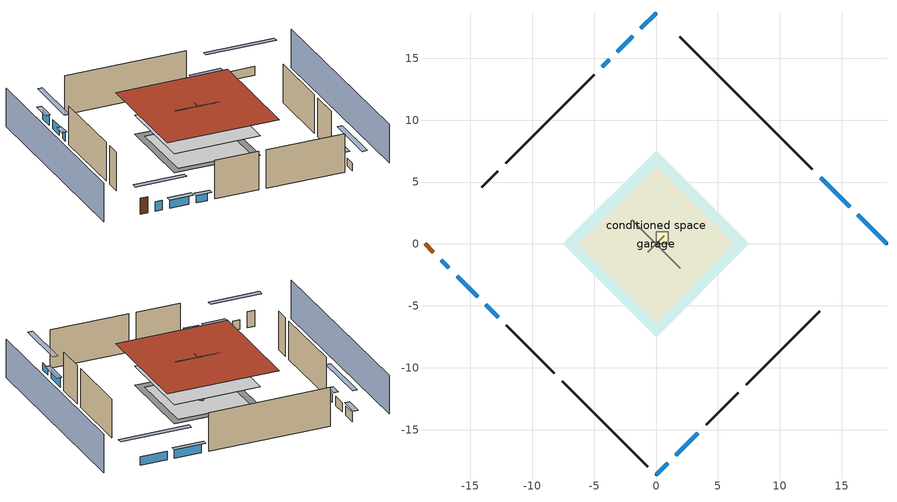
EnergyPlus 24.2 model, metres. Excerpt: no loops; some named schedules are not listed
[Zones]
central ac and furnace airloop ret air zone
 floor adiabatic (AdiabaticConst): 0,0 0,1 1,1 1,0 z0
 wall adiabatic (AdiabaticConst): 0,1 0,0 1,0 1,1 0,1 z0:1
 ceiling adiabatic (AdiabaticConst): 1,0 1,1 0,1 0,0 z1
conditioned space
 floor to garage (Floor1 construction): -6.34,0 0,6.34 6.34,0 0,-6.34 z0
 floor adiabatic (AdiabaticFloorConstruction): -7.54,0 0,7.54 7.54,0 0,-7.54 z2.44
 floor foundation (Slab2 construction): -7.54,0 0,7.54 7.54,0 0,-7.54 z0
 wall outside (AdiabaticWallConstruction 1): -18.65,0 -18,-0.65 z0:2.03
 wall outside (AdiabaticWallConstruction): 18.65,0 16.3,2.35 / 15.64,3.01 13.29,5.36 z0:1.1; 0,18.65 -1.24,17.41 / -1.89,16.76 -3.13,15.52 z0:1.16; 0,-18.65 0.95,-17.7 z0:0.92; 1.6,-17.05 3.38,-15.27 z0:1.13; -17.35,-1.3 -16.72,-1.93 z0:1.19; -16.06,-2.59 -14.39,-4.27 z0:1.07; -13.73,-4.92 -12.76,-5.9 z0:0.95; -3.79,14.87 -4.33,14.32 z0:1.04
 wall outside (Wall3 construction): 12.63,6.02 1.93,16.72 z0:4.88
 wall outside (Wall4 construction): 7.28,-11.37 13.23,-5.42 z0:4.88
 wall outside (Wall7 construction): -7.56,-11.09 -0.66,-17.99 z0:4.88
 wall outside (Wall8 construction): -4.99,13.66 -12.11,6.54 z0:4.88
 wall to garage (Wall5 construction): -1.94,1.94 1.94,-1.94 z0:4.88
 wall to garage (Wall6 construction): -0.65,-0.65 0.65,0.65 z0:4.88
 window (WindowConstruction): 18.65,0 16.3,2.35 z0:1.1
 window (WindowConstruction 9): 0,18.65 -1.24,17.42 z0:1.16
 window (WindowConstruction 1): 15.64,3.01 13.29,5.36 z0:1.1
 window (WindowConstruction 2): 0,-18.65 0.95,-17.7 z0:0.91
 window (WindowConstruction 3): 1.61,-17.05 3.38,-15.27 z0:1.13
 window (WindowConstruction 4): -17.35,-1.3 -16.72,-1.93 z0:1.19
 window (WindowConstruction 5): -16.06,-2.59 -14.39,-4.27 z0:1.07
 window (WindowConstruction 6): -13.73,-4.92 -12.76,-5.9 z0:0.94
 window (WindowConstruction 7): -1.89,16.76 -3.13,15.52 z0:1.16
 window (WindowConstruction 8): -3.79,14.87 -4.33,14.32 z0:1.04
 door (Door): -18.65,0 -18.01,-0.65 z0:2.03
 ceiling adiabatic (AdiabaticFloorConstruction): 0,-7.54 7.54,0 0,7.54 -7.54,0 z2.44
 roof outside (Roof1 construction): 0,9.85 -9.85,0 0,-9.85 9.85,0 z4.88
garage
 floor foundation (Slab1 construction): -6.34,0 0,6.34 6.34,0 0,-6.34 z0
 wall outside (Wall1 construction): 4.04,-14.61 6.63,-12.03 z0:4.88
 wall outside (Wall2 construction): -12.1,-6.55 -8.22,-10.43 z0:4.88
 wall outside (Wall9 construction): -12.77,5.88 -14.06,4.59 z0:4.88
shading: 3.23,-21.88 21.88,-3.23 / -3.23,21.88 -21.88,3.23 z0:4.88; 14.36,4.29 20.59,-1.94 21.02,-1.51 14.79,4.72 z3.84; -1.45,17.2 0.22,18.87 -0.22,19.3 -1.88,17.63 z1.46; 13.07,5.58 15.86,2.79 16.29,3.23 13.5,6.01 z1.4; 2.89,-15.76 -1.94,-20.59 -1.51,-21.02 3.32,-16.19 z3.66; 3.6,-15.05 1.39,-17.26 1.82,-17.69 4.03,-15.49 z1.43; -14.78,-3.87 -19.29,0.64 -19.72,0.21 -15.21,-4.3 z3.93; -14.17,-4.48 -16.28,-2.37 -16.71,-2.81 -14.6,-4.91 z1.37; -12.54,-6.11 -13.95,-4.71 -14.38,-5.14 -12.97,-6.54 z1.25; -5.07,13.58 0.05,18.7 -0.38,19.13 -5.5,14.01 z3.9; -4.55,14.1 -3.57,15.08 -4,15.51 -4.98,14.54 z1.34
[Building]
Building 1: Terrain=Suburbs
[Site:Location]
Portland Intl Arpt_OR_USA: Latitude {deg}=45.59; Longitude {deg}=-122.6; Time Zone {hr}=-8; Elevation {m}=33
[Site:GroundTemperature:Shallow]
10.2558, 8.96328, 8.85977, 9.47314, 11.9355, 14.3863, 16.5111, 17.8571, 17.9714, 16.8767, 14.8061, 12.4304
[Site:WaterMainsTemperature]
Calculation Method=Schedule; Temperature Schedule=mains temperature schedule
[Material] Roughness=Rough; Thermal Absorptance=0.9
Name | Thickness {m} | Conductivity {W/m-K} | Density {kg/m3} | Specific Heat {J/kg-K} | Solar Absorptance | Visible Absorptance
concrete 4.0 in. | 0.1016 | 1.803125 | 2242.8 | 837.4 | 0.7 | 0.7
door material | 0.04445 | 0.0612267 | 512.64 | 1214.23 | 0.7 | 0.7
floor covering | 0.0127 | 0.0433444 | 54.468 | 1339.84 | 0.6 | 0.6
floor covering 1 | 0.0127 | 0.0450781 | 54.468 | 1339.84 | 0.9 | 0.9
floor rigid ins; wall rigid ins | 0.512978 | 0.029427 | 32.04 | 1214.23 | 0.7 | 0.7
floor stud and cavity | 0.1397 | 0.923637 | 92.3553 | 1139.71 | 0.7 | 0.7
floor stud and cavity 1 | 0.1397 | 1.75129 | 37.0049 | 1207.88 | 0.7 | 0.7
furniture material conditioned space 1; furniture material garage 1 | 0.1524 | 0.115458 | 640.8 | 1214.23 | 0.6 | 0.6
gypsum board | 0.0127 | 0.160291 | 801 | 837.4 | 0.6 | 0.6
osb sheathing 0.5 in.; osb sheathing 0.5 in. 1; osb sheathing 0.5 in. 2 | 0.0127 | 0.115458 | 512.64 | 1214.23 | 0.7 | 0.7
osb sheathing 0.75 in. | 0.01905 | 0.115458 | 512.64 | 1214.23 | 0.7 | 0.7
roof rigid ins | 0.051816 | 0.029427 | 32.04 | 1214.23 | 0.7 | 0.7
roof stud and cavity | 0.2032 | 0.633245 | 78.34581 | 1123.46 | 0.7 | 0.7
slate or tile shingles | 0.01905 | 0.840978 | 1899.972 | 799.717 | 0.75 | 0.75
stucco | 0.0254 | 0.649125 | 1281.6 | 879.27 | 0.5 | 0.5
wall stud and cavity | 0.1397 | 0.348569 | 139.0536 | 1170.24 | 0.6 | 0.6
wall stud and cavity 1 | 0.1397 | 0.0952874 | 139.0536 | 1170.24 | 0.7 | 0.7
wall stud and cavity 2 | 0.1397 | 0.0983683 | 139.0536 | 1170.24 | 0.7 | 0.7
wall stud and cavity 3 | 0.0889 | 0.380278 | 52.3479 | 1209.89 | 0.7 | 0.7
wall stud and cavity 4 | 0.0889 | 0.391764 | 83.0341 | 1211.67 | 0.7 | 0.7
wood siding; wood siding 1 | 0.0254 | 0.102417 | 544.68 | 1172.36 | 0.7 | 0.7
[Material:NoMass]
Adiabatic: Roughness=Rough; Thermal Resistance {m2-K/W}=176.1; Thermal Absorptance=0.9; Solar Absorptance=0.7; Visible Absorptance=0.7
[WindowMaterial:SimpleGlazingSystem]
WindowMaterial: U-Factor {W/m2-K}=2.78222; Solar Heat Gain Coefficient=0.56
[Construction]
AdiabaticConst: Adiabatic
AdiabaticFloorConstruction: floor stud and cavity 1, floor rigid ins, osb sheathing 0.75 in., floor covering
AdiabaticWallConstruction: wood siding, wall rigid ins, wall stud and cavity 3, gypsum board
AdiabaticWallConstruction 1: wood siding 1, wall rigid ins, wall stud and cavity 3, gypsum board
Door: door material
Floor1 construction: floor stud and cavity, osb sheathing 0.75 in., floor covering
furniture construction conditioned space 1: furniture material conditioned space 1
furniture construction garage 1: furniture material garage 1
PartitionWallConstruction: gypsum board, wall stud and cavity 4, gypsum board
Roof1 construction: slate or tile shingles, roof rigid ins, osb sheathing 0.75 in., roof stud and cavity, gypsum board
Slab1 construction: concrete 4.0 in.
Slab2 construction: concrete 4.0 in., floor covering 1
Wall1 construction; Wall2 construction: stucco, osb sheathing 0.5 in., wall stud and cavity
Wall3 construction; Wall4 construction: stucco, osb sheathing 0.5 in., wall stud and cavity 1, gypsum board
Wall5 construction: osb sheathing 0.5 in. 1, wall stud and cavity 2, gypsum board
Wall6 construction: osb sheathing 0.5 in. 2, wall stud and cavity 2, gypsum board
Wall7 construction; Wall8 construction: stucco, osb sheathing 0.5 in. 2, wall stud and cavity 1, gypsum board
Wall9 construction: stucco, osb sheathing 0.5 in. 2, wall stud and cavity
WindowConstruction; WindowConstruction 1; WindowConstruction 2; WindowConstruction 3; WindowConstruction 4; WindowConstruction 5; WindowConstruction 6; WindowConstruction 7; WindowConstruction 8; WindowConstruction 9: WindowMaterial
[Zone] Multiplier=1
Name | Volume {m3} | Part of Total Floor Area
central ac and furnace airloop ret air zone | 1 | No
conditioned space | 749.83 | Yes
garage | 195.726 | Yes
[Space]
Name | Zone | Space Type | Volume {m3}
central ac and furnace airloop ret air space | central ac and furnace airloop ret air zone | Plenum Space Type
conditioned space 1 | conditioned space |  | 749.83
garage 1 | garage |  | 195.726
[SpaceList]
Plenum Space Type: central ac and furnace airloop ret air space
[OtherEquipment] Design Level Calculation Method=EquipmentLevel
Name | Fuel Type | Zone or ZoneList or Space or SpaceList | Schedule | Design Level {W} | Fraction Latent | Fraction Radiant | Fraction Lost
central_ac_and_furnace_airloop_0_RetCondToRP equip; central_ac_and_furnace_airloop_0_RetSensLkToRP equip | None | central ac and furnace airloop ret air space | Always On Discrete | 0 | 0 | 0 | 0
central_ac_and_furnace_airloop_0_RetLatLkToRP equip | None | central ac and furnace airloop ret air space | Always On Discrete | 0 | 1 | 0 | 0
central_ac_and_furnace_airloop_0_SupCondToLv equip; central_ac_and_furnace_airloop_0_SupSensLkToCond equip; mech vent house fan sensible load equip | None | conditioned space 1 | Always On Discrete | 0 | 0 | 0 | 0
central_ac_and_furnace_airloop_0_SupLatLkToCond equip; mech vent house fan latent load equip | None | conditioned space 1 | Always On Discrete | 0 | 1 | 0 | 0
water heater energy adjustment1 | NaturalGas | conditioned space 1 | Always On Discrete | 0.01 | 0 | 0 | 1
water latent | None | conditioned space 1 | hot_water_fixtures | 1364.43 | 1 | 0 | 0
water sensible | None | conditioned space 1 | hot_water_fixtures | -1344.7 | 0 | 0.6 | 0
central_ac_and_furnace_airloop_0_RetCondToDZ equip; central_ac_and_furnace_airloop_0_SupCondToDZ equip; central_ac_and_furnace_airloop_0_SupSensLkToDZ equip | None | garage 1 | Always On Discrete | 0 | 0 | 0 | 0
central_ac_and_furnace_airloop_0_SupLatLkToDZ equip | None | garage 1 | Always On Discrete | 0 | 1 | 0 | 0
[SurfaceProperty:ExposedFoundationPerimeter] Exposed Perimeter Calculation Method=TotalExposedPerimeter
Name | Total Exposed Perimeter {m}
Slab2 | 37.12464
Slab1 | 21.9456
[SurfaceProperty:IncidentSolarMultiplier] Incident Solar Multiplier=1; Incident Solar Multiplier Schedule=trans schedule winter=0.85 summer=0.7
Window1; Window10; Window2; Window3; Window4; Window5; Window6; Window7; Window8; Window9
[InternalMass]
Name | Construction | Zone or ZoneList | Space or SpaceList | Surface Area {m2}
furniture mass conditioned space 1 | furniture construction conditioned space 1 | conditioned space | conditioned space 1 | 123.004
partition wall mass | PartitionWallConstruction | conditioned space | conditioned space 1 | 307.509
furniture mass garage 1 | furniture construction garage 1 | garage | garage 1 | 8.02682
[Lights] Design Level Calculation Method=LightingLevel; Return Air Fraction=0; Fraction Radiant=0.6; Fraction Visible=0.2; Fraction Replaceable=1
Name | Zone or ZoneList or Space or SpaceList | Schedule | Lighting Level {W}
interior lighting | conditioned space 1 | lighting_interior | 385.425
garage lighting | garage 1 | lighting_garage | 7.89653
[People]
occupants: Zone or ZoneList or Space or SpaceList=conditioned space 1; Number of People Schedule=occupants; Number of People Calculation Method=People; Number of People=2; Fraction Radiant=0.314171; Sensible Heat Fraction=0.56303; Activity Level Schedule=occupants activity schedule; Carbon Dioxide Generation Rate {m3/s-W}=0; Enable ASHRAE 55 Comfort Warnings=No; Mean Radiant Temperature Calculation Type=EnclosureAveraged
[ElectricEquipment] Design Level Calculation Method=EquipmentLevel
Name | Zone or ZoneList or Space or SpaceList | Schedule | Design Level {W} | Fraction Latent | Fraction Radiant | Fraction Lost
clothes dryer | conditioned space 1 | clothes_dryer | 8993.15 | 0.015 | 0.081 | 0.85
clothes washer | conditioned space 1 | clothes_washer | 245.178 | 0.03 | 0.162 | 0.7
cooking range | conditioned space 1 | cooking_range | 445.826 | 0.08 | 0.432 | 0.2
dishwasher | conditioned space 1 | dishwasher | 475.637 | 0.3 | 0.18 | 0.4
fridge | conditioned space 1 | fridge schedule | 60.3122 | 0 | 0.6 | 0
mech vent bath fan 0 | conditioned space 1 | mech vent bath fan 0 schedule | 30 | 0 | 0 | 1
mech vent house fan | conditioned space 1 | mech vent house fan schedule | 0 | 0 | 0 | 1
mech vent house fan cfis | conditioned space 1 | mech vent house fan cfis schedule | 0 | 0 | 0 | 0
mech vent range fan 0 | conditioned space 1 | mech vent range fan 0 schedule | 30 | 0 | 0 | 1
misc plug loads | conditioned space 1 | plug_loads_other | 1053.18 | 0.021 | 0.558 | 0.049
whole house fan | conditioned space 1 | Always On Discrete | 0 | 0 | 0 | 1
fridge 1 | garage 1 | fridge schedule 1 | 109.031 | 0 | 0.6 | 0
[ZoneInfiltration:DesignFlowRate] Zone or ZoneList or Space or SpaceList=conditioned space 1; Schedule=Always On Discrete; Design Flow Rate Calculation Method=Flow/Zone; Design Flow Rate {m3/s}=0
infil flow; natural vent flow; whole house fan flow
[ZoneMixing] Schedule=Always On Continuous; Design Flow Rate Calculation Method=Flow/Zone; Design Flow Rate {m3/s}=0
Name | Zone or Space | Source Zone or Space
central_ac_and_furnace_airloop_0_ZoneMixDZToCond mix | conditioned space | garage
central_ac_and_furnace_airloop_0_ZoneMixCondToDZ mix | garage | conditioned space
[ZoneInfiltration:EffectiveLeakageArea]
infil|garage 1: Zone or Space=garage 1; Schedule=Always On Discrete; Effective Air Leakage Area {cm2}=1631.02; Stack Coefficient=0.000258295; Wind Coefficient=6.19542e-05
[AirLoopHVAC:ReturnPlenum]
Air Loop HVAC Return Plenum 1: Zone=central ac and furnace airloop ret air zone
[Foundation:Kiva] Wall Height Above Grade {m}=0.1016; Wall Depth Below Slab {m}=0.2032
Name | Initial Indoor Air Temperature {C}
Foundation Kiva 1 | 13.4258
Foundation Kiva 2 | 20
[Foundation:Kiva:Settings]
Soil Conductivity {W/m-K}=1.3848; Soil Density {kg/m3}=1842.3; Soil Specific Heat {J/kg-K}=418.7; Ground Solar Absorptivity=0.9; Ground Thermal Absorptivity=0.9; Ground Surface Roughness {m}=0.03; Far-Field Width {m}=40; Deep-Ground Boundary Condition=ZeroFlux; Deep-Ground Depth {m}=40; Minimum Cell Dimension {m}=0.2; Maximum Cell Growth Coefficient=3; Simulation Timestep=Timestep
[Exterior:Lights]
exterior lighting: Schedule=exterior lighting schedule; Design Level {W}=15.9996
[EnergyManagementSystem:Sensor] Output:Variable or Output:Meter Index Key=garage
Name | Output:Variable or Output:Meter
central_ac_and_furnace_airloop_0_DZ_T_s | Zone Air Temperature
central_ac_and_furnace_airloop_0_DZ_W_s | Zone Mean Air Humidity Ratio
[Schedule:Constant]
Name | Hourly Value
Always On Discrete; mech vent house fan schedule; mech vent house fan cfis schedule; Always On Continuous | 1
occupants activity schedule | 117.228
[Schedule:Week:Daily]
trans schedule winter=0.85 summer=0.7 Week Rule - Jan1-May26: trans schedule winter=0.85 summer=0.7 allday1, trans schedule winter=0.85 summer=0.7 allday1, trans schedule winter=0.85 summer=0.7 allday1, trans schedule winter=0.85 summer=0.7 allday1, trans schedule winter=0.85 summer=0.7 allday1, trans schedule winter=0.85 summer=0.7 allday1, trans schedule winter=0.85 summer=0.7 allday1, trans schedule winter=0.85 summer=0.7 default day, trans schedule winter=0.85 summer=0.7 default day, trans schedule winter=0.85 summer=0.7 default day, trans schedule winter=0.85 summer=0.7 default day, trans schedule winter=0.85 summer=0.7 default day
trans schedule winter=0.85 summer=0.7 Week Rule - May27-Jun2: trans schedule winter=0.85 summer=0.7 allday1, trans schedule winter=0.85 summer=0.7 allday1, trans schedule winter=0.85 summer=0.7 allday1, trans schedule winter=0.85 summer=0.7 allday1, trans schedule winter=0.85 summer=0.7 allday1, trans schedule winter=0.85 summer=0.7 allday152, trans schedule winter=0.85 summer=0.7 allday152, trans schedule winter=0.85 summer=0.7 default day, trans schedule winter=0.85 summer=0.7 default day, trans schedule winter=0.85 summer=0.7 default day, trans schedule winter=0.85 summer=0.7 default day, trans schedule winter=0.85 summer=0.7 default day
trans schedule winter=0.85 summer=0.7 Week Rule - Jun3-Sep29: trans schedule winter=0.85 summer=0.7 allday152, trans schedule winter=0.85 summer=0.7 allday152, trans schedule winter=0.85 summer=0.7 allday152, trans schedule winter=0.85 summer=0.7 allday152, trans schedule winter=0.85 summer=0.7 allday152, trans schedule winter=0.85 summer=0.7 allday152, trans schedule winter=0.85 summer=0.7 allday152, trans schedule winter=0.85 summer=0.7 default day, trans schedule winter=0.85 summer=0.7 default day, trans schedule winter=0.85 summer=0.7 default day, trans schedule winter=0.85 summer=0.7 default day, trans schedule winter=0.85 summer=0.7 default day
trans schedule winter=0.85 summer=0.7 Week Rule - Sep30-Oct6: trans schedule winter=0.85 summer=0.7 allday152, trans schedule winter=0.85 summer=0.7 allday274, trans schedule winter=0.85 summer=0.7 allday274, trans schedule winter=0.85 summer=0.7 allday274, trans schedule winter=0.85 summer=0.7 allday274, trans schedule winter=0.85 summer=0.7 allday274, trans schedule winter=0.85 summer=0.7 allday274, trans schedule winter=0.85 summer=0.7 default day, trans schedule winter=0.85 summer=0.7 default day, trans schedule winter=0.85 summer=0.7 default day, trans schedule winter=0.85 summer=0.7 default day, trans schedule winter=0.85 summer=0.7 default day
trans schedule winter=0.85 summer=0.7 Week Rule - Oct7-Dec31: trans schedule winter=0.85 summer=0.7 allday274, trans schedule winter=0.85 summer=0.7 allday274, trans schedule winter=0.85 summer=0.7 allday274, trans schedule winter=0.85 summer=0.7 allday274, trans schedule winter=0.85 summer=0.7 allday274, trans schedule winter=0.85 summer=0.7 allday274, trans schedule winter=0.85 summer=0.7 allday274, trans schedule winter=0.85 summer=0.7 default day, trans schedule winter=0.85 summer=0.7 default day, trans schedule winter=0.85 summer=0.7 default day, trans schedule winter=0.85 summer=0.7 default day, trans schedule winter=0.85 summer=0.7 default day
fridge schedule Week Rule - Jan1-Jan27: fridge schedule allday1, fridge schedule allday1, fridge schedule allday1, fridge schedule allday1, fridge schedule allday1, fridge schedule allday1, fridge schedule allday1, fridge schedule default day, fridge schedule default day, fridge schedule default day, fridge schedule default day, fridge schedule default day
fridge schedule Week Rule - Jan28-Feb3: fridge schedule allday1, fridge schedule allday1, fridge schedule allday1, fridge schedule allday1, fridge schedule allday2, fridge schedule allday2, fridge schedule allday2, fridge schedule default day, fridge schedule default day, fridge schedule default day, fridge schedule default day, fridge schedule default day
fridge schedule Week Rule - Feb4-Feb24: fridge schedule allday2, fridge schedule allday2, fridge schedule allday2, fridge schedule allday2, fridge schedule allday2, fridge schedule allday2, fridge schedule allday2, fridge schedule default day, fridge schedule default day, fridge schedule default day, fridge schedule default day, fridge schedule default day
fridge schedule Week Rule - Feb25-Mar3: fridge schedule allday2, fridge schedule allday2, fridge schedule allday2, fridge schedule allday2, fridge schedule allday3, fridge schedule allday3, fridge schedule allday3, fridge schedule default day, fridge schedule default day, fridge schedule default day, fridge schedule default day, fridge schedule default day
fridge schedule Week Rule - Mar4-May26: fridge schedule allday3, fridge schedule allday3, fridge schedule allday3, fridge schedule allday3, fridge schedule allday3, fridge schedule allday3, fridge schedule allday3, fridge schedule default day, fridge schedule default day, fridge schedule default day, fridge schedule default day, fridge schedule default day
fridge schedule Week Rule - May27-Jun2: fridge schedule allday3, fridge schedule allday3, fridge schedule allday3, fridge schedule allday3, fridge schedule allday3, fridge schedule allday6, fridge schedule allday6, fridge schedule default day, fridge schedule default day, fridge schedule default day, fridge schedule default day, fridge schedule default day
fridge schedule Week Rule - Jun3-Sep29: fridge schedule allday6, fridge schedule allday6, fridge schedule allday6, fridge schedule allday6, fridge schedule allday6, fridge schedule allday6, fridge schedule allday6, fridge schedule default day, fridge schedule default day, fridge schedule default day, fridge schedule default day, fridge schedule default day
fridge schedule Week Rule - Sep30-Oct6: fridge schedule allday6, fridge schedule allday10, fridge schedule allday10, fridge schedule allday10, fridge schedule allday10, fridge schedule allday10, fridge schedule allday10, fridge schedule default day, fridge schedule default day, fridge schedule default day, fridge schedule default day, fridge schedule default day
fridge schedule Week Rule - Oct7-Oct27: fridge schedule allday10, fridge schedule allday10, fridge schedule allday10, fridge schedule allday10, fridge schedule allday10, fridge schedule allday10, fridge schedule allday10, fridge schedule default day, fridge schedule default day, fridge schedule default day, fridge schedule default day, fridge schedule default day
fridge schedule Week Rule - Oct28-Nov3: fridge schedule allday10, fridge schedule allday10, fridge schedule allday10, fridge schedule allday10, fridge schedule allday11, fridge schedule allday11, fridge schedule allday11, fridge schedule default day, fridge schedule default day, fridge schedule default day, fridge schedule default day, fridge schedule default day
fridge schedule Week Rule - Nov4-Nov24: fridge schedule allday11, fridge schedule allday11, fridge schedule allday11, fridge schedule allday11, fridge schedule allday11, fridge schedule allday11, fridge schedule allday11, fridge schedule default day, fridge schedule default day, fridge schedule default day, fridge schedule default day, fridge schedule default day
fridge schedule Week Rule - Nov25-Dec1: fridge schedule allday11, fridge schedule allday11, fridge schedule allday11, fridge schedule allday11, fridge schedule allday11, fridge schedule allday11, fridge schedule allday12, fridge schedule default day, fridge schedule default day, fridge schedule default day, fridge schedule default day, fridge schedule default day
fridge schedule Week Rule - Dec2-Dec31: fridge schedule allday12, fridge schedule allday12, fridge schedule allday12, fridge schedule allday12, fridge schedule allday12, fridge schedule allday12, fridge schedule allday12, fridge schedule default day, fridge schedule default day, fridge schedule default day, fridge schedule default day, fridge schedule default day
mech vent bath fan 0 schedule Week Rule - Jan1-Dec31: mech vent bath fan 0 schedule allday1, mech vent bath fan 0 schedule allday1, mech vent bath fan 0 schedule allday1, mech vent bath fan 0 schedule allday1, mech vent bath fan 0 schedule allday1, mech vent bath fan 0 schedule allday1, mech vent bath fan 0 schedule allday1, mech vent bath fan 0 schedule default day, mech vent bath fan 0 schedule default day, mech vent bath fan 0 schedule default day, mech vent bath fan 0 schedule default day, mech vent bath fan 0 schedule default day
mech vent range fan 0 schedule Week Rule - Jan1-Dec31: mech vent range fan 0 schedule allday1, mech vent range fan 0 schedule allday1, mech vent range fan 0 schedule allday1, mech vent range fan 0 schedule allday1, mech vent range fan 0 schedule allday1, mech vent range fan 0 schedule allday1, mech vent range fan 0 schedule allday1, mech vent range fan 0 schedule default day, mech vent range fan 0 schedule default day, mech vent range fan 0 schedule default day, mech vent range fan 0 schedule default day, mech vent range fan 0 schedule default day
fridge schedule 1 Week Rule - Jan1-Jan27: fridge schedule allday1 1, fridge schedule allday1 1, fridge schedule allday1 1, fridge schedule allday1 1, fridge schedule allday1 1, fridge schedule allday1 1, fridge schedule allday1 1, fridge schedule default day 1, fridge schedule default day 1, fridge schedule default day 1, fridge schedule default day 1, fridge schedule default day 1
fridge schedule 1 Week Rule - Jan28-Feb3: fridge schedule allday1 1, fridge schedule allday1 1, fridge schedule allday1 1, fridge schedule allday1 1, fridge schedule allday2 1, fridge schedule allday2 1, fridge schedule allday2 1, fridge schedule default day 1, fridge schedule default day 1, fridge schedule default day 1, fridge schedule default day 1, fridge schedule default day 1
fridge schedule 1 Week Rule - Feb4-Feb24: fridge schedule allday2 1, fridge schedule allday2 1, fridge schedule allday2 1, fridge schedule allday2 1, fridge schedule allday2 1, fridge schedule allday2 1, fridge schedule allday2 1, fridge schedule default day 1, fridge schedule default day 1, fridge schedule default day 1, fridge schedule default day 1, fridge schedule default day 1
fridge schedule 1 Week Rule - Feb25-Mar3: fridge schedule allday2 1, fridge schedule allday2 1, fridge schedule allday2 1, fridge schedule allday2 1, fridge schedule allday3 1, fridge schedule allday3 1, fridge schedule allday3 1, fridge schedule default day 1, fridge schedule default day 1, fridge schedule default day 1, fridge schedule default day 1, fridge schedule default day 1
fridge schedule 1 Week Rule - Mar4-May26: fridge schedule allday3 1, fridge schedule allday3 1, fridge schedule allday3 1, fridge schedule allday3 1, fridge schedule allday3 1, fridge schedule allday3 1, fridge schedule allday3 1, fridge schedule default day 1, fridge schedule default day 1, fridge schedule default day 1, fridge schedule default day 1, fridge schedule default day 1
fridge schedule 1 Week Rule - May27-Jun2: fridge schedule allday3 1, fridge schedule allday3 1, fridge schedule allday3 1, fridge schedule allday3 1, fridge schedule allday3 1, fridge schedule allday6 1, fridge schedule allday6 1, fridge schedule default day 1, fridge schedule default day 1, fridge schedule default day 1, fridge schedule default day 1, fridge schedule default day 1
fridge schedule 1 Week Rule - Jun3-Sep29: fridge schedule allday6 1, fridge schedule allday6 1, fridge schedule allday6 1, fridge schedule allday6 1, fridge schedule allday6 1, fridge schedule allday6 1, fridge schedule allday6 1, fridge schedule default day 1, fridge schedule default day 1, fridge schedule default day 1, fridge schedule default day 1, fridge schedule default day 1
fridge schedule 1 Week Rule - Sep30-Oct6: fridge schedule allday6 1, fridge schedule allday10 1, fridge schedule allday10 1, fridge schedule allday10 1, fridge schedule allday10 1, fridge schedule allday10 1, fridge schedule allday10 1, fridge schedule default day 1, fridge schedule default day 1, fridge schedule default day 1, fridge schedule default day 1, fridge schedule default day 1
fridge schedule 1 Week Rule - Oct7-Oct27: fridge schedule allday10 1, fridge schedule allday10 1, fridge schedule allday10 1, fridge schedule allday10 1, fridge schedule allday10 1, fridge schedule allday10 1, fridge schedule allday10 1, fridge schedule default day 1, fridge schedule default day 1, fridge schedule default day 1, fridge schedule default day 1, fridge schedule default day 1
fridge schedule 1 Week Rule - Oct28-Nov3: fridge schedule allday10 1, fridge schedule allday10 1, fridge schedule allday10 1, fridge schedule allday10 1, fridge schedule allday11 1, fridge schedule allday11 1, fridge schedule allday11 1, fridge schedule default day 1, fridge schedule default day 1, fridge schedule default day 1, fridge schedule default day 1, fridge schedule default day 1
fridge schedule 1 Week Rule - Nov4-Nov24: fridge schedule allday11 1, fridge schedule allday11 1, fridge schedule allday11 1, fridge schedule allday11 1, fridge schedule allday11 1, fridge schedule allday11 1, fridge schedule allday11 1, fridge schedule default day 1, fridge schedule default day 1, fridge schedule default day 1, fridge schedule default day 1, fridge schedule default day 1
fridge schedule 1 Week Rule - Nov25-Dec1: fridge schedule allday11 1, fridge schedule allday11 1, fridge schedule allday11 1, fridge schedule allday11 1, fridge schedule allday11 1, fridge schedule allday11 1, fridge schedule allday12 1, fridge schedule default day 1, fridge schedule default day 1, fridge schedule default day 1, fridge schedule default day 1, fridge schedule default day 1
fridge schedule 1 Week Rule - Dec2-Dec31: fridge schedule allday12 1, fridge schedule allday12 1, fridge schedule allday12 1, fridge schedule allday12 1, fridge schedule allday12 1, fridge schedule allday12 1, fridge schedule allday12 1, fridge schedule default day 1, fridge schedule default day 1, fridge schedule default day 1, fridge schedule default day 1, fridge schedule default day 1
exterior lighting schedule Week Rule - Jan1-Jan6: exterior lighting schedule weekday1, exterior lighting schedule weekday1, exterior lighting schedule weekday1, exterior lighting schedule weekday1, exterior lighting schedule weekday1, exterior lighting schedule weekday1, exterior lighting schedule weekend1, exterior lighting schedule default day, exterior lighting schedule default day, exterior lighting schedule default day, exterior lighting schedule default day, exterior lighting schedule default day
exterior lighting schedule Week Rule - Jan7-Jan27: exterior lighting schedule weekend1, exterior lighting schedule weekday1, exterior lighting schedule weekday1, exterior lighting schedule weekday1, exterior lighting schedule weekday1, exterior lighting schedule weekday1, exterior lighting schedule weekend1, exterior lighting schedule default day, exterior lighting schedule default day, exterior lighting schedule default day, exterior lighting schedule default day, exterior lighting schedule default day
exterior lighting schedule Week Rule - Jan28-Feb3: exterior lighting schedule weekend1, exterior lighting schedule weekday1, exterior lighting schedule weekday1, exterior lighting schedule weekday1, exterior lighting schedule weekday2, exterior lighting schedule weekday2, exterior lighting schedule weekend2, exterior lighting schedule default day, exterior lighting schedule default day, exterior lighting schedule default day, exterior lighting schedule default day, exterior lighting schedule default day
exterior lighting schedule Week Rule - Feb4-Feb24: exterior lighting schedule weekend2, exterior lighting schedule weekday2, exterior lighting schedule weekday2, exterior lighting schedule weekday2, exterior lighting schedule weekday2, exterior lighting schedule weekday2, exterior lighting schedule weekend2, exterior lighting schedule default day, exterior lighting schedule default day, exterior lighting schedule default day, exterior lighting schedule default day, exterior lighting schedule default day
exterior lighting schedule Week Rule - Feb25-Mar3: exterior lighting schedule weekend2, exterior lighting schedule weekday2, exterior lighting schedule weekday2, exterior lighting schedule weekday2, exterior lighting schedule weekday3, exterior lighting schedule weekday3, exterior lighting schedule weekend3, exterior lighting schedule default day, exterior lighting schedule default day, exterior lighting schedule default day, exterior lighting schedule default day, exterior lighting schedule default day
exterior lighting schedule Week Rule - Mar4-Mar31: exterior lighting schedule weekend3, exterior lighting schedule weekday3, exterior lighting schedule weekday3, exterior lighting schedule weekday3, exterior lighting schedule weekday3, exterior lighting schedule weekday3, exterior lighting schedule weekend3, exterior lighting schedule default day, exterior lighting schedule default day, exterior lighting schedule default day, exterior lighting schedule default day, exterior lighting schedule default day
exterior lighting schedule Week Rule - Apr1-Apr28: exterior lighting schedule weekend4, exterior lighting schedule weekday4, exterior lighting schedule weekday4, exterior lighting schedule weekday4, exterior lighting schedule weekday4, exterior lighting schedule weekday4, exterior lighting schedule weekend4, exterior lighting schedule default day, exterior lighting schedule default day, exterior lighting schedule default day, exterior lighting schedule default day, exterior lighting schedule default day
exterior lighting schedule Week Rule - Apr29-May5: exterior lighting schedule weekend4, exterior lighting schedule weekday4, exterior lighting schedule weekday5, exterior lighting schedule weekday5, exterior lighting schedule weekday5, exterior lighting schedule weekday5, exterior lighting schedule weekend5, exterior lighting schedule default day, exterior lighting schedule default day, exterior lighting schedule default day, exterior lighting schedule default day, exterior lighting schedule default day
exterior lighting schedule Week Rule - May6-May26: exterior lighting schedule weekend5, exterior lighting schedule weekday5, exterior lighting schedule weekday5, exterior lighting schedule weekday5, exterior lighting schedule weekday5, exterior lighting schedule weekday5, exterior lighting schedule weekend5, exterior lighting schedule default day, exterior lighting schedule default day, exterior lighting schedule default day, exterior lighting schedule default day, exterior lighting schedule default day
exterior lighting schedule Week Rule - May27-Jun2: exterior lighting schedule weekend5, exterior lighting schedule weekday5, exterior lighting schedule weekday5, exterior lighting schedule weekday5, exterior lighting schedule weekday5, exterior lighting schedule weekday6, exterior lighting schedule weekend6, exterior lighting schedule default day, exterior lighting schedule default day, exterior lighting schedule default day, exterior lighting schedule default day, exterior lighting schedule default day
exterior lighting schedule Week Rule - Jun3-Jun30: exterior lighting schedule weekend6, exterior lighting schedule weekday6, exterior lighting schedule weekday6, exterior lighting schedule weekday6, exterior lighting schedule weekday6, exterior lighting schedule weekday6, exterior lighting schedule weekend6, exterior lighting schedule default day, exterior lighting schedule default day, exterior lighting schedule default day, exterior lighting schedule default day, exterior lighting schedule default day
exterior lighting schedule Week Rule - Jul1-Aug25: exterior lighting schedule weekend7, exterior lighting schedule weekday7, exterior lighting schedule weekday7, exterior lighting schedule weekday7, exterior lighting schedule weekday7, exterior lighting schedule weekday7, exterior lighting schedule weekend7, exterior lighting schedule default day, exterior lighting schedule default day, exterior lighting schedule default day, exterior lighting schedule default day, exterior lighting schedule default day
[Schedule:Year]
trans schedule winter=0.85 summer=0.7: trans schedule winter=0.85 summer=0.7 Week Rule - Jan1-May26, 1, 1, 5, 26, trans schedule winter=0.85 summer=0.7 Week Rule - May27-Jun2, 5, 27, 6, 2, trans schedule winter=0.85 summer=0.7 Week Rule - Jun3-Sep29, 6, 3, 9, 29, trans schedule winter=0.85 summer=0.7 Week Rule - Sep30-Oct6, 9, 30, 10, 6, trans schedule winter=0.85 summer=0.7 Week Rule - Oct7-Dec31, 10, 7, 12, 31
fridge schedule: fridge schedule Week Rule - Jan1-Jan27, 1, 1, 1, 27, fridge schedule Week Rule - Jan28-Feb3, 1, 28, 2, 3, fridge schedule Week Rule - Feb4-Feb24, 2, 4, 2, 24, fridge schedule Week Rule - Feb25-Mar3, 2, 25, 3, 3, fridge schedule Week Rule - Mar4-May26, 3, 4, 5, 26, fridge schedule Week Rule - May27-Jun2, 5, 27, 6, 2, fridge schedule Week Rule - Jun3-Sep29, 6, 3, 9, 29, fridge schedule Week Rule - Sep30-Oct6, 9, 30, 10, 6, fridge schedule Week Rule - Oct7-Oct27, 10, 7, 10, 27, fridge schedule Week Rule - Oct28-Nov3, 10, 28, 11, 3, fridge schedule Week Rule - Nov4-Nov24, 11, 4, 11, 24, fridge schedule Week Rule - Nov25-Dec1, 11, 25, 12, 1, fridge schedule Week Rule - Dec2-Dec31, 12, 2, 12, 31
mech vent bath fan 0 schedule: mech vent bath fan 0 schedule Week Rule - Jan1-Dec31, 1, 1, 12, 31
mech vent range fan 0 schedule: mech vent range fan 0 schedule Week Rule - Jan1-Dec31, 1, 1, 12, 31
fridge schedule 1: fridge schedule 1 Week Rule - Jan1-Jan27, 1, 1, 1, 27, fridge schedule 1 Week Rule - Jan28-Feb3, 1, 28, 2, 3, fridge schedule 1 Week Rule - Feb4-Feb24, 2, 4, 2, 24, fridge schedule 1 Week Rule - Feb25-Mar3, 2, 25, 3, 3, fridge schedule 1 Week Rule - Mar4-May26, 3, 4, 5, 26, fridge schedule 1 Week Rule - May27-Jun2, 5, 27, 6, 2, fridge schedule 1 Week Rule - Jun3-Sep29, 6, 3, 9, 29, fridge schedule 1 Week Rule - Sep30-Oct6, 9, 30, 10, 6, fridge schedule 1 Week Rule - Oct7-Oct27, 10, 7, 10, 27, fridge schedule 1 Week Rule - Oct28-Nov3, 10, 28, 11, 3, fridge schedule 1 Week Rule - Nov4-Nov24, 11, 4, 11, 24, fridge schedule 1 Week Rule - Nov25-Dec1, 11, 25, 12, 1, fridge schedule 1 Week Rule - Dec2-Dec31, 12, 2, 12, 31
exterior lighting schedule: exterior lighting schedule Week Rule - Jan1-Jan6, 1, 1, 1, 6, exterior lighting schedule Week Rule - Jan7-Jan27, 1, 7, 1, 27, exterior lighting schedule Week Rule - Jan28-Feb3, 1, 28, 2, 3, exterior lighting schedule Week Rule - Feb4-Feb24, 2, 4, 2, 24, exterior lighting schedule Week Rule - Feb25-Mar3, 2, 25, 3, 3, exterior lighting schedule Week Rule - Mar4-Mar31, 3, 4, 3, 31, exterior lighting schedule Week Rule - Apr1-Apr28, 4, 1, 4, 28, exterior lighting schedule Week Rule - Apr29-May5, 4, 29, 5, 5, exterior lighting schedule Week Rule - May6-May26, 5, 6, 5, 26, exterior lighting schedule Week Rule - May27-Jun2, 5, 27, 6, 2, exterior lighting schedule Week Rule - Jun3-Jun30, 6, 3, 6, 30, exterior lighting schedule Week Rule - Jul1-Aug25, 7, 1, 8, 25, exterior lighting schedule Week Rule - Aug26-Sep1, 8, 26, 9, 1, exterior lighting schedule Week Rule - Sep2-Sep29, 9, 2, 9, 29, exterior lighting schedule Week Rule - Sep30-Oct6, 9, 30, 10, 6, exterior lighting schedule Week Rule - Oct7-Oct27, 10, 7, 10, 27, exterior lighting schedule Week Rule - Oct28-Nov3, 10, 28, 11, 3, exterior lighting schedule Week Rule - Nov4-Nov24, 11, 4, 11, 24, exterior lighting schedule Week Rule - Nov25-Dec1, 11, 25, 12, 1, exterior lighting schedule Week Rule - Dec2-Dec31, 12, 2, 12, 31
[Schedule:File] File=in.schedules.csv; Rows to Skip at Top=1; Number of Hours of Data=8760; Column Separator=Comma; Interpolate to Timestep=No; Minutes per Item=15; Adjust Schedule for Daylight Savings=Yes
Name | Column Number
lighting_interior | 2
occupants | 1
clothes_dryer | 7
clothes_washer | 6
cooking_range | 4
dishwasher | 5
plug_loads_other | 9
hot_water_fixtures | 13
lighting_garage | 3
[Schedule:Compact]
mains temperature schedule: Through: 01/01, For: AllDays, Until: 24:00, 13.0633, Through: 01/02, For: AllDays, Until: 24:00, 13.0189, Through: 01/03, For: AllDays, Until: 24:00, 12.975, Through: 01/04, For: AllDays, Until: 24:00, 12.9328, Through: 01/05, For: AllDays, Until: 24:00, 12.8917, Through: 01/06, For: AllDays, Until: 24:00, 12.8517, Through: 01/07, For: AllDays, Until: 24:00, 12.8122, Through: 01/08, For: AllDays, Until: 24:00, 12.7744, Through: 01/09, For: AllDays, Until: 24:00, 12.7378, Through: 01/10, For: AllDays, Until: 24:00, 12.7017, Through: 01/11, For: AllDays, Until: 24:00, 12.6672, Through: 01/12, For: AllDays, Until: 24:00, 12.6339, Through: 01/13, For: AllDays, Until: 24:00, 12.6017, Through: 01/14, For: AllDays, Until: 24:00, 12.5706, Through: 01/15, For: AllDays, Until: 24:00, 12.5411, Through: 01/16, For: AllDays, Until: 24:00, 12.5122, Through: 01/17, For: AllDays, Until: 24:00, 12.485, Through: 01/18, For: AllDays, Until: 24:00, 12.4583, Through: 01/19, For: AllDays, Until: 24:00, 12.4333, Through: 01/20, For: AllDays, Until: 24:00, 12.41, Through: 01/21, For: AllDays, Until: 24:00, 12.3872, Through: 01/22, For: AllDays, Until: 24:00, 12.3661, Through: 01/23, For: AllDays, Until: 24:00, 12.3456, Through: 01/24, For: AllDays, Until: 24:00, 12.3272, Through: 01/25, For: AllDays, Until: 24:00, 12.3094, Through: 01/26, For: AllDays, Until: 24:00, 12.2933, Through: 01/27, For: AllDays, Until: 24:00, 12.2783, Through: 01/28, For: AllDays, Until: 24:00, 12.2644, Through: 01/29, For: AllDays, Until: 24:00, 12.2517, Through: 01/30, For: AllDays, Until: 24:00, 12.2406, Through: 01/31, For: AllDays, Until: 24:00, 12.2306, Through: 02/01, For: AllDays, Until: 24:00, 12.2222, Through: 02/02, For: AllDays, Until: 24:00, 12.215, Through: 02/03, For: AllDays, Until: 24:00, 12.2089, Through: 02/04, For: AllDays, Until: 24:00, 12.2039, Through: 02/05, For: AllDays, Until: 24:00, 12.2006, Through: 02/06, For: AllDays, Until: 24:00, 12.1983, Through: 02/07, For: AllDays, Until: 24:00, 12.1978, Through: 02/08, For: AllDays, Until: 24:00, 12.1978, Through: 02/09, For: AllDays, Until: 24:00, 12.2, Through: 02/10, For: AllDays, Until: 24:00, 12.2028, Through: 02/11, For: AllDays, Until: 24:00, 12.2072, Through: 02/12, For: AllDays, Until: 24:00, 12.2128, Through: 02/13, For: AllDays, Until: 24:00, 12.2194, Through: 02/14, For: AllDays, Until: 24:00, 12.2278, Through: 02/15, For: AllDays, Until: 24:00, 12.2372, Through: 02/16, For: AllDays, Until: 24:00, 12.2483, Through: 02/17, For: AllDays, Until: 24:00, 12.26, Through: 02/18, For: AllDays, Until: 24:00, 12.2733, Through: 02/19, For: AllDays, Until: 24:00, 12.2883, Through: 02/20, For: AllDays, Until: 24:00, 12.3039, Through: 02/21, For: AllDays, Until: 24:00, 12.3211, Through: 02/22, For: AllDays, Until: 24:00, 12.3394, Through: 02/23, For: AllDays, Until: 24:00, 12.3594, Through: 02/24, For: AllDays, Until: 24:00, 12.38, Through: 02/25, For: AllDays, Until: 24:00, 12.4022, Through: 02/26, For: AllDays, Until: 24:00, 12.4256, Through: 02/27, For: AllDays, Until: 24:00, 12.4506, Through: 02/28, For: AllDays, Until: 24:00, 12.4761, Through: 03/01, For: AllDays, Until: 24:00, 12.5033, Through: 03/02, For: AllDays, Until: 24:00, 12.5317, Through: 03/03, For: AllDays, Until: 24:00, 12.5611, Through: 03/04, For: AllDays, Until: 24:00, 12.5917, Through: 03/05, For: AllDays, Until: 24:00, 12.6233, Through: 03/06, For: AllDays, Until: 24:00, 12.6567, Through: 03/07, For: AllDays, Until: 24:00, 12.6906, Through: 03/08, For: AllDays, Until: 24:00, 12.7261, Through: 03/09, For: AllDays, Until: 24:00, 12.7628, Through: 03/10, For: AllDays, Until: 24:00, 12.8, Through: 03/11, For: AllDays, Until: 24:00, 12.8389, Through: 03/12, For: AllDays, Until: 24:00, 12.8789, Through: 03/13, For: AllDays, Until: 24:00, 12.9194, Through: 03/14, For: AllDays, Until: 24:00, 12.9617, Through: 03/15, For: AllDays, Until: 24:00, 13.0044, Through: 03/16, For: AllDays, Until: 24:00, 13.0489, Through: 03/17, For: AllDays, Until: 24:00, 13.0939, Through: 03/18, For: AllDays, Until: 24:00, 13.14, Through: 03/19, For: AllDays, Until: 24:00, 13.1872, Through: 03/20, For: AllDays, Until: 24:00, 13.2356, Through: 03/21, For: AllDays, Until: 24:00, 13.285, Through: 03/22, For: AllDays, Until: 24:00, 13.335, Through: 03/23, For: AllDays, Until: 24:00, 13.3861, Through: 03/24, For: AllDays, Until: 24:00, 13.4383, Through: 03/25, For: AllDays, Until: 24:00, 13.4911, Through: 03/26, For: AllDays, Until: 24:00, 13.545, Through: 03/27, For: AllDays, Until: 24:00, 13.6, Through: 03/28, For: AllDays, Until: 24:00, 13.6556, Through: 03/29, For: AllDays, Until: 24:00, 13.7122, Through: 03/30, For: AllDays, Until: 24:00, 13.77, Through: 03/31, For: AllDays, Until: 24:00, 13.8283, Through: 04/01, For: AllDays, Until: 24:00, 13.8872, Through: 04/02, For: AllDays, Until: 24:00, 13.9472, Through: 04/03, For: AllDays, Until: 24:00, 14.0078, Through: 04/04, For: AllDays, Until: 24:00, 14.0689, Through: 04/05, For: AllDays, Until: 24:00, 14.1311, Through: 04/06, For: AllDays, Until: 24:00, 14.1944, Through: 04/07, For: AllDays, Until: 24:00, 14.2578, Through: 04/08, For: AllDays, Until: 24:00, 14.3222, Through: 04/09, For: AllDays, Until: 24:00, 14.3872, Through: 04/10, For: AllDays, Until: 24:00, 14.4528, Through: 04/11, For: AllDays, Until: 24:00, 14.5189, Through: 04/12, For: AllDays, Until: 24:00, 14.5856, Through: 04/13, For: AllDays, Until: 24:00, 14.6533, Through: 04/14, For: AllDays, Until: 24:00, 14.7211, Through: 04/15, For: AllDays, Until: 24:00, 14.7894, Through: 04/16, For: AllDays, Until: 24:00, 14.8589, Through: 04/17, For: AllDays, Until: 24:00, 14.9283, Through: 04/18, For: AllDays, Until: 24:00, 14.9983, Through: 04/19, For: AllDays, Until: 24:00, 15.0689, Through: 04/20, For: AllDays, Until: 24:00, 15.14, Through: 04/21, For: AllDays, Until: 24:00, 15.2111, Through: 04/22, For: AllDays, Until: 24:00, 15.2833, Through: 04/23, For: AllDays, Until: 24:00, 15.3556, Through: 04/24, For: AllDays, Until: 24:00, 15.4278, Through: 04/25, For: AllDays, Until: 24:00, 15.5006, Through: 04/26, For: AllDays, Until: 24:00, 15.5739, Through: 04/27, For: AllDays, Until: 24:00, 15.6478, Through: 04/28, For: AllDays, Until: 24:00, 15.7211, Through: 04/29, For: AllDays, Until: 24:00, 15.7956, Through: 04/30, For: AllDays, Until: 24:00, 15.8694, Through: 05/01, For: AllDays, Until: 24:00, 15.9439, Through: 05/02, For: AllDays, Until: 24:00, 16.0189, Through: 05/03, For: AllDays, Until: 24:00, 16.0939, Through: 05/04, For: AllDays, Until: 24:00, 16.1689, Through: 05/05, For: AllDays, Until: 24:00, 16.2439, Through: 05/06, For: AllDays, Until: 24:00, 16.3189, Through: 05/07, For: AllDays, Until: 24:00, 16.3944, Through: 05/08, For: AllDays, Until: 24:00, 16.4694, Through: 05/09, For: AllDays, Until: 24:00, 16.545, Through: 05/10, For: AllDays, Until: 24:00, 16.6206, Through: 05/11, For: AllDays, Until: 24:00, 16.6956, Through: 05/12, For: AllDays, Until: 24:00, 16.7711, Through: 05/13, For: AllDays, Until: 24:00, 16.8461, Through: 05/14, For: AllDays, Until: 24:00, 16.9217, Through: 05/15, For: AllDays, Until: 24:00, 16.9967, Through: 05/16, For: AllDays, Until: 24:00, 17.0717, Through: 05/17, For: AllDays, Until: 24:00, 17.1467, Through: 05/18, For: AllDays, Until: 24:00, 17.2211, Through: 05/19, For: AllDays, Until: 24:00, 17.2956, Through: 05/20, For: AllDays, Until: 24:00, 17.37, Through: 05/21, For: AllDays, Until: 24:00, 17.4439, Through: 05/22, For: AllDays, Until: 24:00, 17.5178, Through: 05/23, For: AllDays, Until: 24:00, 17.5911, Through: 05/24, For: AllDays, Until: 24:00, 17.6644, Through: 05/25, For: AllDays, Until: 24:00, 17.7372, Through: 05/26, For: AllDays, Until: 24:00, 17.8094, Through: 05/27, For: AllDays, Until: 24:00, 17.8817, Through: 05/28, For: AllDays, Until: 24:00, 17.9533, Through: 05/29, For: AllDays, Until: 24:00, 18.025, Through: 05/30, For: AllDays, Until: 24:00, 18.0961, Through: 05/31, For: AllDays, Until: 24:00, 18.1661, Through: 06/01, For: AllDays, Until: 24:00, 18.2361, Through: 06/02, For: AllDays, Until: 24:00, 18.3061, Through: 06/03, For: AllDays, Until: 24:00, 18.375, Through: 06/04, For: AllDays, Until: 24:00, 18.4433, Through: 06/05, For: AllDays, Until: 24:00, 18.5111, Through: 06/06, For: AllDays, Until: 24:00, 18.5789, Through: 06/07, For: AllDays, Until: 24:00, 18.6456, Through: 06/08, For: AllDays, Until: 24:00, 18.7117, Through: 06/09, For: AllDays, Until: 24:00, 18.7772, Through: 06/10, For: AllDays, Until: 24:00, 18.8417, Through: 06/11, For: AllDays, Until: 24:00, 18.9061, Through: 06/12, For: AllDays, Until: 24:00, 18.9694, Through: 06/13, For: AllDays, Until: 24:00, 19.0322, Through: 06/14, For: AllDays, Until: 24:00, 19.0944, Through: 06/15, For: AllDays, Until: 24:00, 19.1556, Through: 06/16, For: AllDays, Until: 24:00, 19.2167, Through: 06/17, For: AllDays, Until: 24:00, 19.2761, Through: 06/18, For: AllDays, Until: 24:00, 19.335, Through: 06/19, For: AllDays, Until: 24:00, 19.3933, Through: 06/20, For: AllDays, Until: 24:00, 19.4506, Through: 06/21, For: AllDays, Until: 24:00, 19.5072, Through: 06/22, For: AllDays, Until: 24:00, 19.5628, Through: 06/23, For: AllDays, Until: 24:00, 19.6172, Through: 06/24, For: AllDays, Until: 24:00, 19.6711, Through: 06/25, For: AllDays, Until: 24:00, 19.7244, Through: 06/26, For: AllDays, Until: 24:00, 19.7761, Through: 06/27, For: AllDays, Until: 24:00, 19.8272, Through: 06/28, For: AllDays, Until: 24:00, 19.8772, Through: 06/29, For: AllDays, Until: 24:00, 19.9267, Through: 06/30, For: AllDays, Until: 24:00, 19.9744, Through: 07/01, For: AllDays, Until: 24:00, 20.0217, Through: 07/02, For: AllDays, Until: 24:00, 20.0678, Through: 07/03, For: AllDays, Until: 24:00, 20.1128, Through: 07/04, For: AllDays, Until: 24:00, 20.1567, Through: 07/05, For: AllDays, Until: 24:00, 20.1994, Through: 07/06, For: AllDays, Until: 24:00, 20.2417, Through: 07/07, For: AllDays, Until: 24:00, 20.2822, Through: 07/08, For: AllDays, Until: 24:00, 20.3222, Through: 07/09, For: AllDays, Until: 24:00, 20.3606, Through: 07/10, For: AllDays, Until: 24:00, 20.3978, Through: 07/11, For: AllDays, Until: 24:00, 20.4344, Through: 07/12, For: AllDays, Until: 24:00, 20.4694, Through: 07/13, For: AllDays, Until: 24:00, 20.5033, Through: 07/14, For: AllDays, Until: 24:00, 20.5367, Through: 07/15, For: AllDays, Until: 24:00, 20.5683, Through: 07/16, For: AllDays, Until: 24:00, 20.5983, Through: 07/17, For: AllDays, Until: 24:00, 20.6278, Through: 07/18, For: AllDays, Until: 24:00, 20.6561, Through: 07/19, For: AllDays, Until: 24:00, 20.6828, Through: 07/20, For: AllDays, Until: 24:00, 20.7089, Through: 07/21, For: AllDays, Until: 24:00, 20.7333, Through: 07/22, For: AllDays, Until: 24:00, 20.7561, Through: 07/23, For: AllDays, Until: 24:00, 20.7783, Through: 07/24, For: AllDays, Until: 24:00, 20.7989, Through: 07/25, For: AllDays, Until: 24:00, 20.8189, Through: 07/26, For: AllDays, Until: 24:00, 20.8367, Through: 07/27, For: AllDays, Until: 24:00, 20.8539, Through: 07/28, For: AllDays, Until: 24:00, 20.8694, Through: 07/29, For: AllDays, Until: 24:00, 20.8839, Through: 07/30, For: AllDays, Until: 24:00, 20.8972, Through: 07/31, For: AllDays, Until: 24:00, 20.9094, Through: 08/01, For: AllDays, Until: 24:00, 20.92, Through: 08/02, For: AllDays, Until: 24:00, 20.9289, Through: 08/03, For: AllDays, Until: 24:00, 20.9372, Through: 08/04, For: AllDays, Until: 24:00, 20.9439, Through: 08/05, For: AllDays, Until: 24:00, 20.9494, Through: 08/06, For: AllDays, Until: 24:00, 20.9533, Through: 08/07, For: AllDays, Until: 24:00, 20.9567, Through: 08/08, For: AllDays, Until: 24:00, 20.9578, Through: 08/09, For: AllDays, Until: 24:00, 20.9583, Through: 08/10, For: AllDays, Until: 24:00, 20.9572, Through: 08/11, For: AllDays, Until: 24:00, 20.955, Through: 08/12, For: AllDays, Until: 24:00, 20.9511, Through: 08/13, For: AllDays, Until: 24:00, 20.9467, Through: 08/14, For: AllDays, Until: 24:00, 20.94, Through: 08/15, For: AllDays, Until: 24:00, 20.9328, Through: 08/16, For: AllDays, Until: 24:00, 20.9239, Through: 08/17, For: AllDays, Until: 24:00, 20.9139, Through: 08/18, For: AllDays, Until: 24:00, 20.9028, Through: 08/19, For: AllDays, Until: 24:00, 20.89, Through: 08/20, For: AllDays, Until: 24:00, 20.8761, Through: 08/21, For: AllDays, Until: 24:00, 20.8611, Through: 08/22, For: AllDays, Until: 24:00, 20.8444, Through: 08/23, For: AllDays, Until: 24:00, 20.8267, Through: 08/24, For: AllDays, Until: 24:00, 20.8078, Through: 08/25, For: AllDays, Until: 24:00, 20.7872, Through: 08/26, For: AllDays, Until: 24:00, 20.7661, Through: 08/27, For: AllDays, Until: 24:00, 20.7433, Through: 08/28, For: AllDays, Until: 24:00, 20.7194, Through: 08/29, For: AllDays, Until: 24:00, 20.6944, Through: 08/30, For: AllDays, Until: 24:00, 20.6678, Through: 08/31, For: AllDays, Until: 24:00, 20.64, Through: 09/01, For: AllDays, Until: 24:00, 20.6111, Through: 09/02, For: AllDays, Until: 24:00, 20.5811, Through: 09/03, For: AllDays, Until: 24:00, 20.55, Through: 09/04, For: AllDays, Until: 24:00, 20.5178, Through: 09/05, For: AllDays, Until: 24:00, 20.4844, Through: 09/06, For: AllDays, Until: 24:00, 20.4494, Through: 09/07, For: AllDays, Until: 24:00, 20.4139, Through: 09/08, For: AllDays, Until: 24:00, 20.3767, Through: 09/09, For: AllDays, Until: 24:00, 20.3389, Through: 09/10, For: AllDays, Until: 24:00, 20.2994, Through: 09/11, For: AllDays, Until: 24:00, 20.2594, Through: 09/12, For: AllDays, Until: 24:00, 20.2178, Through: 09/13, For: AllDays, Until: 24:00, 20.1756, Through: 09/14, For: AllDays, Until: 24:00, 20.1317, Through: 09/15, For: AllDays, Until: 24:00, 20.0872, Through: 09/16, For: AllDays, Until: 24:00, 20.0417, Through: 09/17, For: AllDays, Until: 24:00, 19.995, Through: 09/18, For: AllDays, Until: 24:00, 19.9472, Through: 09/19, For: AllDays, Until: 24:00, 19.8983, Through: 09/20, For: AllDays, Until: 24:00, 19.8489, Through: 09/21, For: AllDays, Until: 24:00, 19.7983, Through: 09/22, For: AllDays, Until: 24:00, 19.7467, Through: 09/23, For: AllDays, Until: 24:00, 19.6944, Through: 09/24, For: AllDays, Until: 24:00, 19.6406, Through: 09/25, For: AllDays, Until: 24:00, 19.5867, Through: 09/26, For: AllDays, Until: 24:00, 19.5311, Through: 09/27, For: AllDays, Until: 24:00, 19.475, Through: 09/28, For: AllDays, Until: 24:00, 19.4183, Through: 09/29, For: AllDays, Until: 24:00, 19.3606, Through: 09/30, For: AllDays, Until: 24:00, 19.3017, Through: 10/01, For: AllDays, Until: 24:00, 19.2422, Through: 10/02, For: AllDays, Until: 24:00, 19.1822, Through: 10/03, For: AllDays, Until: 24:00, 19.1211, Through: 10/04, For: AllDays, Until: 24:00, 19.0594, Through: 10/05, For: AllDays, Until: 24:00, 18.9967, Through: 10/06, For: AllDays, Until: 24:00, 18.9333, Through: 10/07, For: AllDays, Until: 24:00, 18.8694, Through: 10/08, For: AllDays, Until: 24:00, 18.805, Through: 10/09, For: AllDays, Until: 24:00, 18.74, Through: 10/10, For: AllDays, Until: 24:00, 18.6739, Through: 10/11, For: AllDays, Until: 24:00, 18.6072, Through: 10/12, For: AllDays, Until: 24:00, 18.5406, Through: 10/13, For: AllDays, Until: 24:00, 18.4728, Through: 10/14, For: AllDays, Until: 24:00, 18.4044, Through: 10/15, For: AllDays, Until: 24:00, 18.3356, Through: 10/16, For: AllDays, Until: 24:00, 18.2661, Through: 10/17, For: AllDays, Until: 24:00, 18.1967, Through: 10/18, For: AllDays, Until: 24:00, 18.1261, Through: 10/19, For: AllDays, Until: 24:00, 18.0556, Through: 10/20, For: AllDays, Until: 24:00, 17.9844, Through: 10/21, For: AllDays, Until: 24:00, 17.9128, Through: 10/22, For: AllDays, Until: 24:00, 17.8406, Through: 10/23, For: AllDays, Until: 24:00, 17.7683, Through: 10/24, For: AllDays, Until: 24:00, 17.6956, Through: 10/25, For: AllDays, Until: 24:00, 17.6228, Through: 10/26, For: AllDays, Until: 24:00, 17.5494, Through: 10/27, For: AllDays, Until: 24:00, 17.4756, Through: 10/28, For: AllDays, Until: 24:00, 17.4017, Through: 10/29, For: AllDays, Until: 24:00, 17.3278, Through: 10/30, For: AllDays, Until: 24:00, 17.2533, Through: 10/31, For: AllDays, Until: 24:00, 17.1789, Through: 11/01, For: AllDays, Until: 24:00, 17.1039, Through: 11/02, For: AllDays, Until: 24:00, 17.0289, Through: 11/03, For: AllDays, Until: 24:00, 16.9539, Through: 11/04, For: AllDays, Until: 24:00, 16.8789, Through: 11/05, For: AllDays, Until: 24:00, 16.8033, Through: 11/06, For: AllDays, Until: 24:00, 16.7283, Through: 11/07, For: AllDays, Until: 24:00, 16.6528, Through: 11/08, For: AllDays, Until: 24:00, 16.5772, Through: 11/09, For: AllDays, Until: 24:00, 16.5022, Through: 11/10, For: AllDays, Until: 24:00, 16.4267, Through: 11/11, For: AllDays, Until: 24:00, 16.3517, Through: 11/12, For: AllDays, Until: 24:00, 16.2761, Through: 11/13, For: AllDays, Until: 24:00, 16.2011, Through: 11/14, For: AllDays, Until: 24:00, 16.1261, Through: 11/15, For: AllDays, Until: 24:00, 16.0511, Through: 11/16, For: AllDays, Until: 24:00, 15.9761, Through: 11/17, For: AllDays, Until: 24:00, 15.9017, Through: 11/18, For: AllDays, Until: 24:00, 15.8272, Through: 11/19, For: AllDays, Until: 24:00, 15.7533, Through: 11/20, For: AllDays, Until: 24:00, 15.6794, Through: 11/21, For: AllDays, Until: 24:00, 15.6056, Through: 11/22, For: AllDays, Until: 24:00, 15.5322, Through: 11/23, For: AllDays, Until: 24:00, 15.4594, Through: 11/24, For: AllDays, Until: 24:00, 15.3867, Through: 11/25, For: AllDays, Until: 24:00, 15.3144, Through: 11/26, For: AllDays, Until: 24:00, 15.2422, Through: 11/27, For: AllDays, Until: 24:00, 15.1706, Through: 11/28, For: AllDays, Until: 24:00, 15.0994, Through: 11/29, For: AllDays, Until: 24:00, 15.0289, Through: 11/30, For: AllDays, Until: 24:00, 14.9583, Through: 12/01, For: AllDays, Until: 24:00, 14.8889, Through: 12/02, For: AllDays, Until: 24:00, 14.8194, Through: 12/03, For: AllDays, Until: 24:00, 14.7506, Through: 12/04, For: AllDays, Until: 24:00, 14.6822, Through: 12/05, For: AllDays, Until: 24:00, 14.6144, Through: 12/06, For: AllDays, Until: 24:00, 14.5478, Through: 12/07, For: AllDays, Until: 24:00, 14.4811, Through: 12/08, For: AllDays, Until: 24:00, 14.415, Through: 12/09, For: AllDays, Until: 24:00, 14.35, Through: 12/10, For: AllDays, Until: 24:00, 14.2856, Through: 12/11, For: AllDays, Until: 24:00, 14.2217, Through: 12/12, For: AllDays, Until: 24:00, 14.1583, Through: 12/13, For: AllDays, Until: 24:00, 14.0961, Through: 12/14, For: AllDays, Until: 24:00, 14.0339, Through: 12/15, For: AllDays, Until: 24:00, 13.9733, Through: 12/16, For: AllDays, Until: 24:00, 13.9128, Through: 12/17, For: AllDays, Until: 24:00, 13.8533, Through: 12/18, For: AllDays, Until: 24:00, 13.795, Through: 12/19, For: AllDays, Until: 24:00, 13.7372, Through: 12/20, For: AllDays, Until: 24:00, 13.68, Through: 12/21, For: AllDays, Until: 24:00, 13.6239, Through: 12/22, For: AllDays, Until: 24:00, 13.5689, Through: 12/23, For: AllDays, Until: 24:00, 13.5144, Through: 12/24, For: AllDays, Until: 24:00, 13.4611, Through: 12/25, For: AllDays, Until: 24:00, 13.4083, Through: 12/26, For: AllDays, Until: 24:00, 13.3572, Through: 12/27, For: AllDays, Until: 24:00, 13.3061, Through: 12/28, For: AllDays, Until: 24:00, 13.2567, Through: 12/29, For: AllDays, Until: 24:00, 13.2078, Through: 12/30, For: AllDays, Until: 24:00, 13.1606, Through: 12/31, For: AllDays, Until: 24:00, 13.1139
